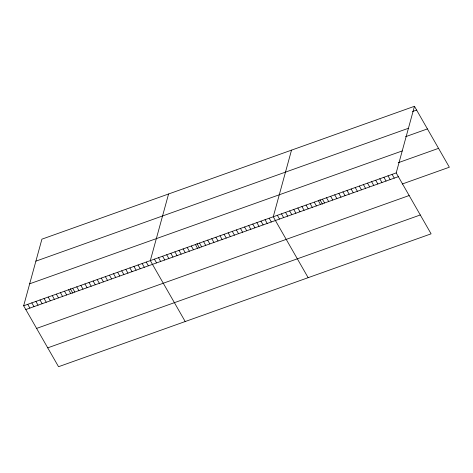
<?xml version="1.0" encoding="UTF-8"?>
<svg xmlns="http://www.w3.org/2000/svg" width="473" height="473" viewBox="0 0 473 473"><rect width="100%" height="100%" fill="white"/><g stroke="black" fill="none" stroke-linecap="round" stroke-linejoin="round"><path stroke-width="0.71" d="M414.46 106.289L396.203 172.911L431.092 233.833L58.54 366.711L23.65 305.789L41.908 239.167L414.46 106.289L449.35 167.211L402.221 184.021M168.577 193.989L150.319 260.611L185.209 321.534M291.516 150.136L273.258 216.764L308.148 277.681M412.515 111.51L416.612 110.049M35.883 261.155L408.435 128.272M405.562 136.709L427.415 128.91M29.675 283.806L402.227 150.928M398.248 162.718L438.548 148.345M23.65 305.789L396.203 172.911M25.802 309.549L398.355 176.671M36.604 328.41L409.157 195.532M47.738 347.85L420.29 214.967M392.105 174.371L394.257 178.132M388.008 175.838L390.16 179.592M383.91 177.298L386.063 181.053M379.807 178.759L381.959 182.519M375.71 180.219L377.862 183.979M371.612 181.679L373.765 185.44M367.515 183.146L369.667 186.9M363.418 184.606L365.57 188.366M359.32 186.066L361.473 189.827M355.223 187.527L357.375 191.287M351.126 188.993L353.278 192.748M347.028 190.453L349.18 194.208M342.925 191.914L345.077 195.674M338.828 193.374L340.98 197.135M334.73 194.835L336.882 198.595M330.633 196.301L332.785 200.055M326.536 197.761L328.688 201.516M322.438 199.222L324.59 202.982M319.925 199.742L322.444 204.141M318.341 200.682L320.493 204.442M314.243 202.142L316.396 205.903M310.14 203.609L312.292 207.363M306.043 205.069L308.195 208.83M301.945 206.53L304.098 210.29M297.848 207.99L300 211.75M293.751 209.456L295.903 213.211M289.653 210.917L291.806 214.671M285.556 212.377L287.708 216.137M281.459 213.837L283.611 217.598M277.355 215.298L279.508 219.058M269.161 218.224L271.313 221.985M265.063 219.685L267.215 223.445M260.966 221.145L263.118 224.906M256.869 222.612L259.021 226.366M252.771 224.072L254.923 227.826M248.674 225.532L250.826 229.293M244.571 226.993L246.729 230.753M240.473 228.453L242.625 232.213M236.376 229.919L238.528 233.674M232.278 231.38L234.431 235.134M228.181 232.84L230.333 236.601M224.084 234.301L226.236 238.061M219.986 235.761L222.139 239.521M215.889 237.227L218.041 240.982M211.792 238.688L213.944 242.448M207.688 240.148L209.841 243.908M203.591 241.608L205.743 245.369M199.494 243.075L201.646 246.829M196.981 243.589L199.505 247.994M195.396 244.535L197.548 248.29M191.299 245.995L193.451 249.756M187.202 247.456L189.354 251.216M183.104 248.916L185.256 252.677M179.007 250.383L181.159 254.137M174.904 251.843L177.056 255.597M170.806 253.303L172.958 257.064M166.709 254.764L168.861 258.524M162.611 256.224L164.764 259.984M158.514 257.69L160.666 261.445M154.417 259.151L156.569 262.911M146.234 262.072L148.386 265.826M142.148 263.526L144.3 267.286M138.057 264.986L140.209 268.741M133.971 266.441L136.123 270.201M129.886 267.901L132.038 271.656M125.8 269.356L127.952 273.116M121.715 270.816L123.867 274.571M117.629 272.271L119.781 276.031M113.544 273.731L115.696 277.485M109.458 275.185L111.61 278.946M105.373 276.646L107.525 280.4M101.287 278.1L103.439 281.861M97.202 279.561L99.354 283.315M93.11 281.015L95.268 284.776M89.025 282.47L91.177 286.23M84.939 283.93L87.091 287.69M80.853 285.385L83.006 289.145M76.768 286.845L78.92 290.605M72.682 288.299L74.835 292.06M70.317 288.772L72.836 293.171M68.597 289.76L70.749 293.52M64.511 291.214L66.663 294.975M60.426 292.675L62.578 296.435M56.34 294.129L58.492 297.889M52.255 295.59L54.407 299.35M48.169 297.044L50.321 300.804M44.078 298.504L46.23 302.265M39.992 299.959L42.144 303.719M35.907 301.419L38.059 305.18M31.821 302.874L33.973 306.634M27.736 304.334L29.888 308.089"/></g></svg>
